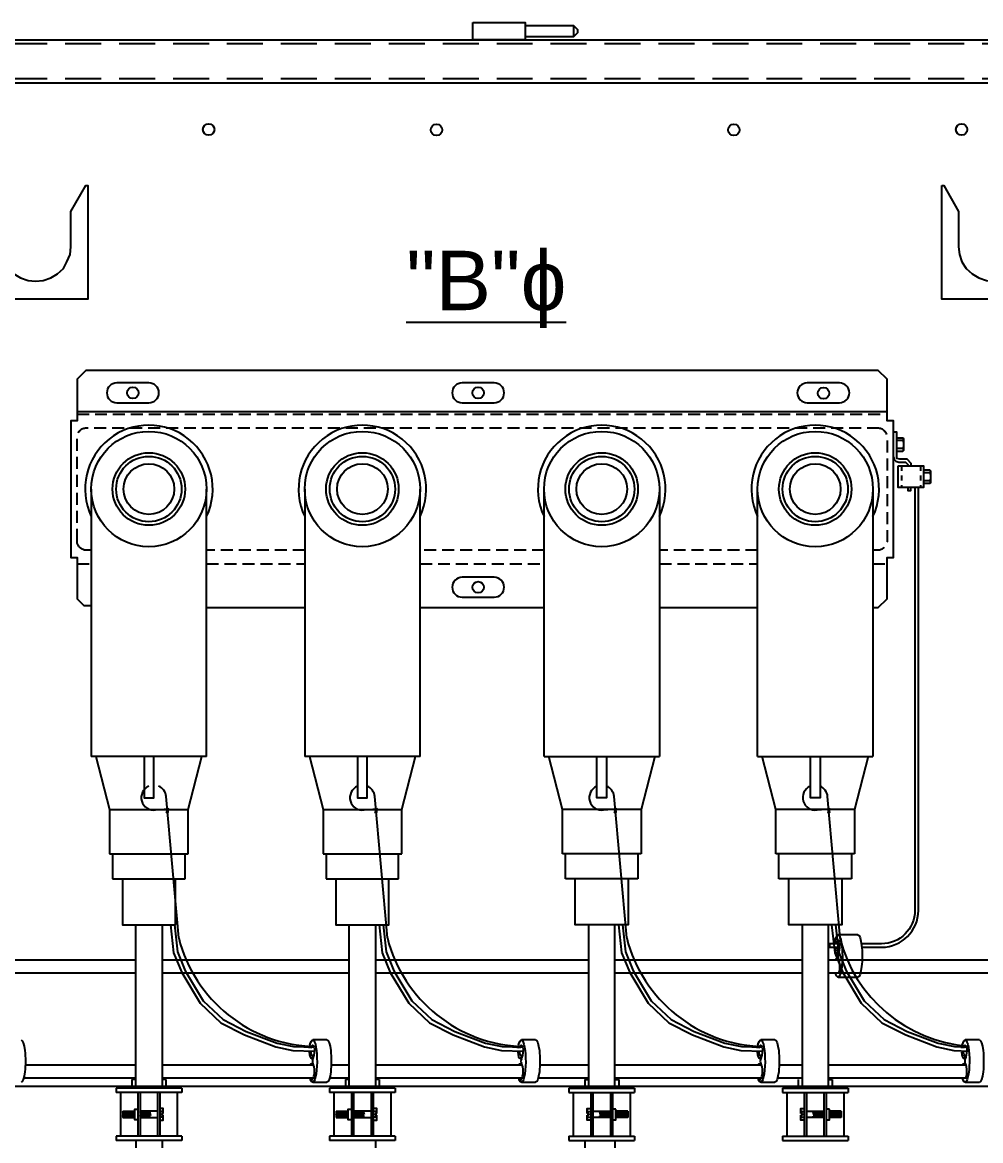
# Model space of a CAD drawing. Header units: feet. Extents: x -689 to 1837, y -511 to 1546.
# Drawn here: x 144.14 to 164.13, y 505.51 to 528.83 of the extents above; entities that cross this region are included whole.
import ezdxf

# ---------------------------------------------------------------- set-up
doc = ezdxf.new("R2010")
doc.units = ezdxf.units.FT
doc.header["$MEASUREMENT"] = 0
doc.linetypes.add('HIDDEN', pattern=[0.375, 0.25, -0.125])
for name, color, linetype in [('E-CABL-ACF', 1, 'AC_CABLE_FEEDER'), ('E-CABL-UG4', 64, 'GROUND_WIRE_G4'), ('E-DETL', 7, 'Continuous'), ('E-DETL-1', 7, 'Continuous'), ('E-EQPM-ENCL', 8, 'Continuous'), ('E-EQPM-HRDW', 16, 'Continuous'), ('E-GRND', 3, 'Continuous'), ('G-TEXT', 7, 'Continuous')]:
    doc.layers.add(name, color=color, linetype=linetype)
doc.styles.add('FSLR_SubTitle', font='arial.ttf', dxfattribs={"height": 0.1875})
doc.styles.get("Standard").update_dxf_attribs({"font": 'arial.ttf'})
doc.linetypes.add('AC_CABLE_FEEDER', pattern='A,0.2,-0.05,0,-0.05,0.2,-0.12,["ACF",Standard,S=0.1,R=0,X=-0.05,Y=-0.05],-0.3,0.2,-0.05,0,-0.05', length=1.22)
doc.linetypes.add('GROUND_WIRE_G4', pattern='A,1,-0.2,["G4",Standard,S=0.1,R=0,X=-0.1,Y=-0.05],-0.2', length=1.4)
pattern_1 = [(105, (135.222009, 303.09131), (-0.0207894366, -0.0055705127), [])]
pattern_2 = [(105, (135.471228, 303.09131), (-0.0207894366, -0.0055705127), [])]
pattern_3 = [(105, (139.675323, 303.09131), (-0.0207894366, -0.0055705127), [])]
pattern_4 = [(105, (139.924543, 303.09131), (-0.0207894366, -0.0055705127), [])]

msp = doc.modelspace()

# ---------------------------------------------------------------- hatches: boundary and pattern name
at = {"layer": 'E-EQPM-HRDW'}
h = msp.add_hatch(dxfattribs=at)
h.set_pattern_fill('ANSI31', color=256, scale=0.172182, angle=420)
h.set_pattern_definition(pattern_3)
h.paths.add_polyline_path([(146.23702, 506.12471), (146.23702, 505.99614), (146.48542, 505.99614), (146.48542, 506.12471)])
h = msp.add_hatch(dxfattribs=at)
h.set_pattern_fill('ANSI31', color=256, scale=0.172182, angle=420)
h.set_pattern_definition(pattern_4)
h.paths.add_polyline_path([(146.59765, 506.12471), (146.59765, 505.99614), (146.8222, 505.99614), (146.8222, 506.12471)])
h = msp.add_hatch(dxfattribs=at)
h.set_pattern_fill('ANSI31', color=256, scale=0.172182, angle=420)
h.set_pattern_definition(pattern_1)
h.paths.add_polyline_path([(150.69033, 506.12471), (150.69033, 505.99614), (150.93874, 505.99614), (150.93874, 506.12471)])
h = msp.add_hatch(dxfattribs=at)
h.set_pattern_fill('ANSI31', color=256, scale=0.172182, angle=420)
h.set_pattern_definition(pattern_2)
h.paths.add_polyline_path([(151.05096, 506.12471), (151.05096, 505.99614), (151.27552, 505.99614), (151.27552, 506.12471)])
h = msp.add_hatch(dxfattribs=at)
h.set_pattern_fill('ANSI31', color=256, scale=0.172182, angle=420)
h.set_pattern_definition(pattern_2)
h.paths.add_polyline_path([(156.40846, 506.12471), (156.40846, 505.99614), (156.1839, 505.99614), (156.1839, 506.12471)])
h = msp.add_hatch(dxfattribs=at)
h.set_pattern_fill('ANSI31', color=256, scale=0.172182, angle=420)
h.set_pattern_definition(pattern_1)
h.paths.add_polyline_path([(156.76909, 506.12471), (156.76909, 505.99614), (156.52068, 505.99614), (156.52068, 506.12471)])
h = msp.add_hatch(dxfattribs=at)
h.set_pattern_fill('ANSI31', color=256, scale=0.172182, angle=420)
h.set_pattern_definition(pattern_4)
h.paths.add_polyline_path([(160.86177, 506.12471), (160.86177, 505.99614), (160.63722, 505.99614), (160.63722, 506.12471)])
h = msp.add_hatch(dxfattribs=at)
h.set_pattern_fill('ANSI31', color=256, scale=0.172182, angle=420)
h.set_pattern_definition(pattern_3)
h.paths.add_polyline_path([(161.2224, 506.12471), (161.2224, 505.99614), (160.974, 505.99614), (160.974, 506.12471)])

# ---------------------------------------------------------------- linework, layer by layer
at = {"layer": 'E-CABL-ACF', "linetype": 'Continuous', "flags": 128}
for points in [[(146.5059, 505.51244), (146.52979, 500.67104, -0.04589762), (145.46334, 488.41512, -0.09216834), (144.2018, 485.16117, -0.09216834)], [(147.05471, 505.51244), (147.07859, 500.67375, -0.04589762), (146.00342, 488.31766, -0.09107699), (144.69258, 484.90577, -0.09107699)], [(151.50802, 505.51244), (151.5541, 496.17565, -0.07512672), (151.15338, 489.38073, -0.07512672)], [(155.87469, 505.51244), (155.95263, 501.91433, -0.11356986), (152.08838, 488.93502, -0.11356986)], [(156.5002, 505.51244), (156.50142, 501.91704, -0.1117967), (152.58609, 488.69776, -0.1117967)]]:
    msp.add_lwpolyline(points, format="xyb", dxfattribs=at)
at = {"layer": 'E-CABL-UG4', "linetype": 'Continuous', "flags": 128}
for points in [[(141.66962, 509.28171), (146.50591, 509.28171)], [(147.05471, 509.28171), (150.95922, 509.28171)], [(151.50802, 509.28171), (155.9514, 509.28171)], [(156.5002, 509.28171), (160.40471, 509.28171)], [(160.95351, 509.28171), (166.12316, 509.28171)], [(146.50591, 509.00772), (141.63466, 509.00772)], [(150.95922, 509.00772), (147.05471, 509.00772)], [(155.9514, 509.00772), (151.50802, 509.00772)], [(160.40471, 509.00772), (156.5002, 509.00772)], [(166.12316, 509.00772), (160.95351, 509.00772)]]:
    msp.add_lwpolyline(points, dxfattribs=at)
at = {"layer": 'E-DETL', "color": 41}
for p, q in [((147.98286, 513.52181), (145.57775, 513.52181)), ((152.43618, 513.52181), (150.03107, 513.52181)), ((155.02324, 513.52181), (157.42835, 513.52181)), ((159.47656, 513.52181), (161.88167, 513.52181)), ((145.95958, 512.41563), (147.60103, 512.41563)), ((150.4129, 512.41563), (152.05434, 512.41563)), ((157.04652, 512.41563), (155.40508, 512.41563)), ((161.49984, 512.41563), (159.85839, 512.41563)), ((145.95958, 511.49498), (147.60103, 511.49498)), ((150.4129, 511.49498), (152.05434, 511.49498)), ((157.04652, 511.49498), (155.40508, 511.49498)), ((161.49984, 511.49498), (159.85839, 511.49498)), ((146.02382, 510.974), (147.5368, 510.974)), ((150.47713, 510.974), (151.99011, 510.974)), ((156.98229, 510.974), (155.46931, 510.974)), ((161.4356, 510.974), (159.92262, 510.974))]:
    msp.add_line(p, q, dxfattribs=at)
at = {"layer": 'E-DETL', "ltscale": 5, "flags": 128}
for points in [[(161.88167, 516.63056), (161.99514, 516.63056), (162.17758, 516.8129), (162.17758, 517.67507), (162.31018, 517.67507), (162.31018, 520.52668), (162.17758, 520.52668), (162.17758, 521.38884), (161.99514, 521.57118), (145.46428, 521.57118), (145.28194, 521.38884), (145.28194, 520.52668), (145.14934, 520.52668), (145.14934, 517.67507), (145.28194, 517.67507), (145.28194, 516.8129), (145.42233, 516.67251)], [(162.31018, 520.2946), (162.37653, 520.2946), (162.37653, 519.74657), (162.43455, 519.73213), (162.58684, 519.73213), (162.67613, 519.64284), (162.67613, 519.58165)], [(162.37653, 520.17213), (162.50147, 520.17213), (162.51932, 520.15428), (162.51932, 519.9044), (162.50147, 519.88656), (162.37653, 519.88656)], [(162.50325, 520.11266), (162.37653, 520.11266)], [(162.51932, 520.15428), (162.50325, 520.11266), (162.51932, 520.07104)], [(162.50325, 519.94603), (162.37653, 519.94603)], [(162.51932, 519.98765), (162.50325, 519.94603), (162.51932, 519.9044)], [(162.31018, 519.76409), (162.3268, 519.71435), (162.35992, 519.68112), (162.42627, 519.66461), (162.55888, 519.66461), (162.60861, 519.61487), (162.60861, 519.58165)], [(162.94017, 519.50061), (163.06511, 519.50061), (163.08296, 519.48276), (163.08296, 519.23289), (163.06511, 519.21504), (162.94017, 519.21504)], [(163.06689, 519.44114), (162.94017, 519.44114)], [(163.08296, 519.48276), (163.06689, 519.44114), (163.08296, 519.39952)], [(162.60861, 519.134), (162.60861, 519.06775), (162.67496, 519.06775), (162.67496, 519.134)], [(163.06689, 519.27451), (162.94017, 519.27451)], [(163.08296, 519.31613), (163.06689, 519.27451), (163.08296, 519.23289)], [(145.42233, 516.67251), (145.57775, 516.67251)], [(147.98286, 516.63056), (150.03107, 516.63056)], [(152.43618, 516.63056), (155.02324, 516.63056)], [(157.42835, 516.63056), (159.47656, 516.63056)]]:
    msp.add_lwpolyline(points, dxfattribs=at)
for points in [[(146.11073, 520.89977), (146.78215, 520.89977, 1), (146.78215, 521.31429), (146.11073, 521.31429, 1)], [(153.31313, 520.89977), (153.98455, 520.89977, 1), (153.98455, 521.31429), (153.31313, 521.31429, 1)], [(160.51261, 520.89977), (161.18402, 520.89977, 1), (161.18402, 521.31429), (160.51261, 521.31429, 1)], [(153.31313, 516.84554), (153.98455, 516.84554, 1), (153.98455, 517.26006), (153.31313, 517.26006, 1)]]:
    msp.add_lwpolyline(points, format="xyb", close=True, dxfattribs=at)
at = {"layer": 'E-DETL', "flags": 128}
msp.add_lwpolyline([(162.17758, 520.70912), (145.28194, 520.70912)], dxfattribs=at)
at = {"layer": 'E-DETL', "color": 9, "linetype": 'HIDDEN', "flags": 128}
for points in [[(145.28194, 520.65938), (162.17758, 520.65938)], [(145.57775, 517.82429), (145.42233, 517.82429)], [(150.03107, 517.82429), (147.98286, 517.82429)], [(155.02324, 517.82429), (152.43618, 517.82429)], [(159.47656, 517.82429), (157.42835, 517.82429)], [(145.28194, 517.54237), (145.57775, 517.54237)], [(147.98286, 517.54237), (150.03107, 517.54237)], [(152.43618, 517.54237), (155.02324, 517.54237)], [(157.42835, 517.54237), (159.47656, 517.54237)], [(161.88167, 517.54237), (162.17758, 517.54237)]]:
    msp.add_lwpolyline(points, dxfattribs=at)
for points in [[(145.28194, 518.02324), (145.28194, 520.17851, -0.41421356), (145.48089, 520.37746), (161.97863, 520.37746)], [(161.97863, 520.37746, -0.41421356), (162.17758, 520.17851), (162.17758, 518.02324, -0.41421356), (161.97863, 517.82429), (161.88167, 517.82429)], [(145.42233, 517.8331, -0.32917563), (145.28194, 518.02324)]]:
    msp.add_lwpolyline(points, format="xyb", dxfattribs=at)
at = {"layer": 'E-DETL', "ltscale": 5, "flags": 128}
msp.add_lwpolyline([(162.40966, 519.58165), (162.94017, 519.58165), (162.94017, 519.134), (162.40966, 519.134)], close=True, dxfattribs=at)
at = {"layer": 'E-DETL', "color": 9, "linetype": 'HIDDEN', "ltscale": 0.2, "flags": 128}
for points in [[(162.47601, 519.58165), (162.47601, 519.134)], [(162.87392, 519.58165), (162.87392, 519.134)]]:
    msp.add_lwpolyline(points, dxfattribs=at)
at = {"layer": 'E-DETL', "color": 41, "flags": 128}
for points in [[(145.57775, 519.09565), (145.57775, 513.52181)], [(147.98286, 513.52181), (147.98286, 519.10087)], [(150.03107, 519.09565), (150.03107, 513.52181)], [(152.43618, 513.52181), (152.43618, 519.10087)], [(155.02324, 513.52181), (155.02324, 519.10087)], [(157.42835, 519.09565), (157.42835, 513.52181)], [(159.47656, 513.52181), (159.47656, 519.10087)], [(161.88167, 519.09565), (161.88167, 513.52181)], [(145.6741, 513.52181), (145.95958, 512.41563), (145.95958, 511.49498)], [(147.60103, 511.49498), (147.60103, 512.41563), (147.88651, 513.52181)], [(150.12741, 513.52181), (150.4129, 512.41563), (150.4129, 511.49498)], [(152.05434, 511.49498), (152.05434, 512.41563), (152.33983, 513.52181)], [(155.40508, 511.49498), (155.40508, 512.41563), (155.11959, 513.52181)], [(157.33201, 513.52181), (157.04652, 512.41563), (157.04652, 511.49498)], [(159.85839, 511.49498), (159.85839, 512.41563), (159.57291, 513.52181)], [(161.78532, 513.52181), (161.49984, 512.41563), (161.49984, 511.49498)], [(146.02382, 511.49498), (146.02382, 510.974)], [(147.5368, 510.974), (147.5368, 511.49498)], [(150.47713, 511.49498), (150.47713, 510.974)], [(151.99011, 510.974), (151.99011, 511.49498)], [(155.46931, 510.974), (155.46931, 511.49498)], [(156.98229, 511.49498), (156.98229, 510.974)], [(159.92262, 510.974), (159.92262, 511.49498)], [(161.4356, 511.49498), (161.4356, 510.974)], [(146.22721, 510.974), (146.22721, 510.01054), (147.3334, 510.01054), (147.3334, 510.974)], [(150.68053, 510.974), (150.68053, 510.01054), (151.78671, 510.01054), (151.78671, 510.974)], [(156.77889, 510.974), (156.77889, 510.01054), (155.67271, 510.01054), (155.67271, 510.974)], [(161.23221, 510.974), (161.23221, 510.01054), (160.12602, 510.01054), (160.12602, 510.974)]]:
    msp.add_lwpolyline(points, dxfattribs=at)
at = {"layer": 'E-DETL', "color": 41, "linetype": 'Continuous'}
for points in [[(146.88171, 513.52181), (146.67891, 513.52181), (146.67891, 512.66439), (146.88171, 512.66439)], [(151.33502, 513.52181), (151.13222, 513.52181), (151.13222, 512.66439), (151.33502, 512.66439)], [(156.1244, 513.52181), (156.3272, 513.52181), (156.3272, 512.66439), (156.1244, 512.66439)], [(160.57771, 513.52181), (160.78051, 513.52181), (160.78051, 512.66439), (160.57771, 512.66439)]]:
    msp.add_lwpolyline(points, close=True, dxfattribs=at)
at = {"layer": 'E-DETL', "color": 1, "flags": 128}
for points in [[(146.50591, 506.6084), (146.50591, 510.01054), (147.05471, 510.01054), (147.05471, 506.6084)], [(150.95922, 506.6084), (150.95922, 510.01054), (151.50802, 510.01054), (151.50802, 506.6084)], [(156.5002, 506.6084), (156.5002, 510.01054), (155.9514, 510.01054), (155.9514, 506.6084)], [(160.95351, 506.6084), (160.95351, 510.01054), (160.40471, 510.01054), (160.40471, 506.6084)]]:
    msp.add_lwpolyline(points, dxfattribs=at)
at = {"layer": 'E-DETL', "ltscale": 5}
for centre in [(146.44644, 521.10703), (153.64884, 521.10703), (160.85115, 521.09872), (153.64884, 517.0528)]:
    msp.add_circle(centre, 0.11869, dxfattribs=at)
at = {"layer": 'E-DETL', "color": 41}
for centre, radius in [((146.78031, 519.10087), 1.20255), ((151.23363, 519.10087), 1.20255), ((156.22579, 519.10087), 1.20255), ((160.67911, 519.10087), 1.20255), ((146.78031, 519.10087), 0.7565), ((151.23363, 519.10087), 0.7565), ((156.22579, 519.10087), 0.7565), ((160.67911, 519.10087), 0.7565), ((146.78031, 519.10087), 0.68156), ((146.78031, 519.10087), 0.52813), ((151.23363, 519.10087), 0.68156), ((151.23363, 519.10087), 0.52813), ((156.22579, 519.10087), 0.68156), ((156.22579, 519.10087), 0.52813), ((160.67911, 519.10087), 0.68156), ((160.67911, 519.10087), 0.52813)]:
    msp.add_circle(centre, radius, dxfattribs=at)
for centre, start, end in [((146.78031, 519.10087), 334.588961, 205.409786), ((151.23363, 519.10087), 334.588961, 205.409786), ((156.22579, 519.10087), 334.590214, 205.411039), ((160.67911, 519.10087), 334.590214, 205.411039)]:
    msp.add_arc(centre, 1.33135, start, end, dxfattribs=at)
at = {"layer": 'E-DETL-1', "color": 64, "linetype": 'Continuous', "flags": 128}
for points in [[(144.20329, 507.08978), (146.50591, 507.08978)], [(147.05471, 507.08978), (150.21691, 507.08978)], [(150.58342, 507.08978), (150.95922, 507.08978)], [(151.50802, 507.08978), (154.56883, 507.08978)], [(154.93533, 507.08978), (155.9514, 507.08978)], [(156.5002, 507.08978), (159.561, 507.08978)], [(159.92751, 507.08978), (160.40471, 507.08978)], [(160.95351, 507.08978), (163.8243, 507.08978)], [(146.50591, 506.81579), (144.16833, 506.81579)], [(150.25154, 506.81579), (147.05471, 506.81579)], [(150.95922, 506.81579), (150.54846, 506.81579)], [(154.60345, 506.81579), (151.50802, 506.81579)], [(155.9514, 506.81579), (154.90037, 506.81579)], [(159.59563, 506.81579), (156.5002, 506.81579)], [(160.40471, 506.81579), (159.89255, 506.81579)], [(163.85893, 506.81579), (160.95351, 506.81579)]]:
    msp.add_lwpolyline(points, dxfattribs=at)
at = {"layer": 'E-EQPM-ENCL', "color": 7, "ltscale": 5, "flags": 128}
for points in [[(153.5347, 528.833), (154.62894, 528.833), (154.62894, 528.46822), (153.5347, 528.46822), (153.5347, 528.833)], [(154.62894, 528.76665), (155.64032, 528.76665), (155.64032, 528.53457), (154.62894, 528.53457)], [(155.64032, 528.76665), (155.72319, 528.68379), (155.72319, 528.61744), (155.64032, 528.53457)], [(124.04643, 528.46832), (186.28502, 528.46832)], [(124.04643, 527.57303), (186.28502, 527.57303)]]:
    msp.add_lwpolyline(points, dxfattribs=at)
at = {"layer": 'E-EQPM-ENCL', "linetype": 'HIDDEN', "ltscale": 3, "flags": 128}
for points in [[(186.28502, 528.38536), (124.04643, 528.38536)], [(186.28502, 527.65589), (124.04643, 527.65589)]]:
    msp.add_lwpolyline(points, dxfattribs=at)
at = {"layer": 'E-EQPM-ENCL', "color": 7, "ltscale": 5}
for centre in [(148.02755, 526.59898), (152.77981, 526.59067), (158.98056, 526.59067), (163.73282, 526.59898)]:
    msp.add_circle(centre, 0.11869, dxfattribs=at)
at = {"layer": 'E-EQPM-HRDW', "color": 4}
for p, q in [((146.50382, 506.78839), (146.42659, 506.78839)), ((146.42659, 506.78839), (146.42659, 506.6084)), ((147.13403, 506.78839), (147.05679, 506.78839)), ((147.13403, 506.78839), (147.13403, 506.6084)), ((150.13269, 506.78839), (150.20992, 506.78839)), ((150.95714, 506.78839), (150.8799, 506.78839)), ((150.8799, 506.78839), (150.8799, 506.6084)), ((151.58734, 506.78839), (151.51011, 506.78839)), ((151.58734, 506.78839), (151.58734, 506.6084)), ((154.4846, 506.78839), (154.56184, 506.78839)), ((155.87208, 506.78839), (155.94931, 506.78839)), ((155.87208, 506.78839), (155.87208, 506.6084)), ((156.50228, 506.78839), (156.57952, 506.78839)), ((156.57952, 506.78839), (156.57952, 506.6084)), ((159.47678, 506.78839), (159.55401, 506.78839)), ((160.32539, 506.78839), (160.32539, 506.6084)), ((160.9556, 506.78839), (161.03283, 506.78839)), ((161.03283, 506.78839), (161.03283, 506.6084)), ((146.18666, 506.51707), (146.18666, 505.60377)), ((146.55198, 506.51707), (146.55198, 505.60377)), ((146.59765, 506.51707), (146.59765, 505.60377)), ((146.96297, 506.51707), (146.96297, 505.60377)), ((147.00863, 506.51707), (147.00863, 505.60377)), ((147.37395, 506.51707), (147.37395, 505.60377)), ((150.63997, 506.51707), (150.63997, 505.60377)), ((151.0053, 506.51707), (151.0053, 505.60377)), ((151.05096, 506.51707), (151.05096, 505.60377)), ((151.41628, 506.51707), (151.41628, 505.60377)), ((151.46195, 506.51707), (151.46195, 505.60377)), ((151.82727, 506.51707), (151.82727, 505.60377)), ((155.63215, 506.51707), (155.63215, 505.60377)), ((155.99747, 506.51707), (155.99747, 505.60377)), ((156.04314, 506.51707), (156.04314, 505.60377)), ((156.40846, 506.51707), (156.40846, 505.60377)), ((156.45412, 506.51707), (156.45412, 505.60377)), ((156.81945, 506.51707), (156.81945, 505.60377)), ((160.08547, 506.51707), (160.08547, 505.60377)), ((160.45079, 506.51707), (160.45079, 505.60377)), ((160.49645, 506.51707), (160.49645, 505.60377)), ((160.86177, 506.51707), (160.86177, 505.60377)), ((160.90744, 506.51707), (160.90744, 505.60377)), ((161.27276, 506.51707), (161.27276, 505.60377))]:
    msp.add_line(p, q, dxfattribs=at)
at = {"layer": 'E-EQPM-HRDW', "color": 2, "linetype": 'Continuous'}
for p, q in [((147.46528, 506.6084), (146.09533, 506.6084)), ((146.09533, 506.6084), (146.09533, 506.51707)), ((147.46528, 506.6084), (147.46528, 506.51707)), ((151.9186, 506.6084), (150.54864, 506.6084)), ((150.54864, 506.6084), (150.54864, 506.51707)), ((151.9186, 506.6084), (151.9186, 506.51707)), ((155.54082, 506.6084), (156.91078, 506.6084)), ((155.54082, 506.6084), (155.54082, 506.51707)), ((156.91078, 506.6084), (156.91078, 506.51707)), ((159.99414, 506.6084), (161.36409, 506.6084)), ((159.99414, 506.6084), (159.99414, 506.51707)), ((161.36409, 506.6084), (161.36409, 506.51707)), ((147.46528, 506.51707), (146.09533, 506.51707)), ((151.9186, 506.51707), (150.54864, 506.51707)), ((155.54082, 506.51707), (156.91078, 506.51707)), ((159.99414, 506.51707), (161.36409, 506.51707)), ((147.46528, 505.60377), (146.09533, 505.60377)), ((146.09533, 505.60377), (146.09533, 505.51244)), ((147.46528, 505.60377), (147.46528, 505.51244)), ((151.9186, 505.60377), (150.54864, 505.60377)), ((150.54864, 505.60377), (150.54864, 505.51244)), ((151.9186, 505.60377), (151.9186, 505.51244)), ((155.54082, 505.60377), (156.91078, 505.60377)), ((155.54082, 505.60377), (155.54082, 505.51244)), ((156.91078, 505.60377), (156.91078, 505.51244)), ((159.99414, 505.60377), (161.36409, 505.60377)), ((159.99414, 505.60377), (159.99414, 505.51244)), ((161.36409, 505.60377), (161.36409, 505.51244)), ((147.46528, 505.51244), (146.09533, 505.51244)), ((151.9186, 505.51244), (150.54864, 505.51244)), ((155.54082, 505.51244), (156.91078, 505.51244)), ((159.99414, 505.51244), (161.36409, 505.51244))]:
    msp.add_line(p, q, dxfattribs=at)
at = {"layer": 'E-EQPM-HRDW'}
for p, q in [((146.23702, 506.12471), (146.48542, 506.12471)), ((147.06212, 506.121), (147.00863, 506.121)), ((147.04659, 506.07983), (147.08107, 506.07983)), ((147.04659, 506.07983), (147.04659, 506.04101)), ((150.69033, 506.12471), (150.93874, 506.12471)), ((151.51544, 506.121), (151.46195, 506.121)), ((151.4999, 506.07983), (151.53438, 506.07983)), ((151.4999, 506.07983), (151.4999, 506.04101)), ((155.95952, 506.07983), (155.92504, 506.07983)), ((155.94398, 506.121), (155.99747, 506.121)), ((155.95952, 506.07983), (155.95952, 506.04101)), ((156.76909, 506.12471), (156.52068, 506.12471)), ((160.41283, 506.07983), (160.37835, 506.07983)), ((160.3973, 506.121), (160.45079, 506.121)), ((160.41283, 506.07983), (160.41283, 506.04101)), ((161.2224, 506.12471), (160.974, 506.12471)), ((146.23702, 505.99614), (146.48542, 505.99614)), ((147.06212, 505.99984), (147.00863, 505.99984)), ((147.04659, 506.04101), (147.08107, 506.04101)), ((150.69033, 505.99614), (150.93874, 505.99614)), ((151.51544, 505.99984), (151.46195, 505.99984)), ((151.4999, 506.04101), (151.53438, 506.04101)), ((155.95952, 506.04101), (155.92504, 506.04101)), ((155.94398, 505.99984), (155.99747, 505.99984)), ((156.76909, 505.99614), (156.52068, 505.99614)), ((160.41283, 506.04101), (160.37835, 506.04101)), ((160.3973, 505.99984), (160.45079, 505.99984)), ((161.2224, 505.99614), (160.974, 505.99614))]:
    msp.add_line(p, q, dxfattribs=at)
at = {"layer": 'E-EQPM-HRDW', "linetype": 'Continuous'}
for p, q in [((147.37395, 505.60377), (146.18666, 505.60377)), ((151.82727, 505.60377), (150.63997, 505.60377)), ((155.63215, 505.60377), (156.81945, 505.60377)), ((160.08547, 505.60377), (161.27276, 505.60377))]:
    msp.add_line(p, q, dxfattribs=at)
at = {"layer": 'E-EQPM-HRDW'}
for points in [[(143.33218, 525.43444), (143.37501, 525.43444), (143.68288, 524.89011), (143.68288, 524.15398), (143.69932, 523.99507), (143.75229, 523.83616), (143.83997, 523.69733), (143.96235, 523.5914), (144.103, 523.50371), (144.26191, 523.45075), (144.419, 523.43248), (144.5761, 523.45075), (144.73501, 523.50371), (144.87383, 523.5914), (144.99804, 523.69733), (145.06745, 523.83616), (145.13687, 523.99507), (145.15513, 524.15398), (145.15513, 524.89011), (145.463, 525.43444), (145.50583, 525.43444), (145.50583, 523.06351), (143.33218, 523.06351), (143.33218, 525.43444)], [(163.3197, 525.43444), (163.36253, 525.43444), (163.6704, 524.89011), (163.6704, 524.15398), (163.68683, 523.99507), (163.73981, 523.83616), (163.82749, 523.69733), (163.94987, 523.5914), (164.09052, 523.50371), (164.24943, 523.45075), (164.40652, 523.43248), (164.56361, 523.45075), (164.72253, 523.50371), (164.86135, 523.5914), (164.98556, 523.69733), (165.05497, 523.83616), (165.12438, 523.99507), (165.14265, 524.15398), (165.14265, 524.89011), (165.45052, 525.43444), (165.49335, 525.43444), (165.49335, 523.06351), (163.3197, 523.06351), (163.3197, 525.43444)], [(124.32889, 506.6514), (186.00266, 506.6514)]]:
    msp.add_lwpolyline(points, dxfattribs=at)
at = {"layer": 'E-EQPM-HRDW', "flags": 128}
for points in [[(146.23702, 506.12471), (146.23702, 505.99614)], [(146.55198, 506.17176), (146.55198, 505.94909), (146.48542, 505.94909), (146.48542, 506.17176), (146.55198, 506.17176)], [(146.96297, 506.12471), (146.59765, 506.12471)], [(147.08107, 506.07983), (147.08107, 506.18159), (147.00863, 506.18159), (147.00863, 505.93926), (147.08107, 505.93926), (147.08107, 506.04101)], [(150.69033, 506.12471), (150.69033, 505.99614)], [(151.0053, 506.17176), (151.0053, 505.94909), (150.93874, 505.94909), (150.93874, 506.17176), (151.0053, 506.17176)], [(151.41628, 506.12471), (151.05096, 506.12471)], [(151.53438, 506.07983), (151.53438, 506.18159), (151.46195, 506.18159), (151.46195, 505.93926), (151.53438, 505.93926), (151.53438, 506.04101)], [(155.92504, 506.07983), (155.92504, 506.18159), (155.99747, 506.18159), (155.99747, 505.93926), (155.92504, 505.93926), (155.92504, 506.04101)], [(156.04314, 506.12471), (156.40846, 506.12471)], [(156.52068, 506.17176), (156.45412, 506.17176), (156.45412, 505.94909), (156.52068, 505.94909), (156.52068, 506.17176)], [(156.76909, 506.12471), (156.76909, 505.99614)], [(160.37835, 506.07983), (160.37835, 506.18159), (160.45079, 506.18159), (160.45079, 505.93926), (160.37835, 505.93926), (160.37835, 506.04101)], [(160.49645, 506.12471), (160.86177, 506.12471)], [(160.974, 506.17176), (160.90744, 506.17176), (160.90744, 505.94909), (160.974, 505.94909), (160.974, 506.17176)], [(161.2224, 506.12471), (161.2224, 505.99614)], [(146.59765, 505.99614), (146.96297, 505.99614)], [(151.05096, 505.99614), (151.41628, 505.99614)], [(156.40846, 505.99614), (156.04314, 505.99614)], [(160.86177, 505.99614), (160.49645, 505.99614)]]:
    msp.add_lwpolyline(points, dxfattribs=at)
at = {"layer": 'E-EQPM-HRDW'}
for centre, major_axis, ratio, start_param, end_param in [((147.06212, 506.15129), (0, 0.03029), 0.62545976, 3.14159265, 6.28318531), ((147.06212, 506.06042), (0, 0.06058), 0.31272988, -1.24466561, 0), ((151.51544, 506.15129), (0, 0.03029), 0.62545976, 3.14159265, 6.28318531), ((151.51544, 506.06042), (0, 0.06058), 0.31272988, -1.24466561, 0), ((147.06212, 506.06042), (0, 0.06058), 0.31272988, 3.14159265, 4.38625826), ((147.06212, 505.96955), (0, 0.03029), 0.62545976, 3.14159265, 6.28318531), ((151.51544, 506.06042), (0, 0.06058), 0.31272988, 3.14159265, 4.38625826), ((151.51544, 505.96955), (0, 0.03029), 0.62545976, 3.14159265, 6.28318531)]:
    msp.add_ellipse(centre, major_axis=major_axis, ratio=ratio, start_param=start_param, end_param=end_param, dxfattribs=at)
at = {"layer": 'E-EQPM-HRDW', "extrusion": (0, 0, -1)}
for centre, major_axis, ratio, start_param, end_param in [((155.94398, 506.15129), (0, 0.03029), 0.62545976, 3.14159265, 6.28318531), ((155.94398, 506.06042), (0, 0.06058), 0.31272988, -1.24466561, 0), ((160.3973, 506.15129), (0, 0.03029), 0.62545976, 3.14159265, 6.28318531), ((160.3973, 506.06042), (0, 0.06058), 0.31272988, -1.24466561, 0), ((155.94398, 505.96955), (0, 0.03029), 0.62545976, 3.14159265, 6.28318531), ((155.94398, 506.06042), (0, 0.06058), 0.31272988, 3.14159265, 4.38625826), ((160.3973, 505.96955), (0, 0.03029), 0.62545976, 3.14159265, 6.28318531), ((160.3973, 506.06042), (0, 0.06058), 0.31272988, 3.14159265, 4.38625826)]:
    msp.add_ellipse(centre, major_axis=major_axis, ratio=ratio, start_param=start_param, end_param=end_param, dxfattribs=at)
at = {"layer": 'E-GRND', "linetype": 'Continuous'}
for p, q in [((147.4026, 509.73824), (147.14045, 512.68855)), ((151.75451, 509.73824), (151.49237, 512.68855)), ((156.74669, 509.73824), (156.48454, 512.68855)), ((161.20001, 509.73824), (160.93786, 512.68855))]:
    msp.add_line(p, q, dxfattribs=at)
at = {"layer": 'E-GRND'}
for p, q in [((161.15591, 509.47285), (161.13577, 509.41085)), ((161.13577, 509.41085), (161.16153, 509.41085)), ((161.15591, 509.47285), (161.18202, 509.47285)), ((161.13577, 509.31441), (161.16153, 509.31441)), ((161.15591, 509.28171), (161.13577, 509.31441)), ((161.15591, 509.28171), (161.17449, 509.28171)), ((150.19833, 507.28092), (150.1782, 507.21892)), ((150.19833, 507.28092), (150.22445, 507.28092)), ((154.55024, 507.28092), (154.53011, 507.21892)), ((154.55024, 507.28092), (154.57636, 507.28092)), ((159.54242, 507.28092), (159.52229, 507.21892)), ((159.54242, 507.28092), (159.56854, 507.28092)), ((163.80572, 507.28092), (163.78559, 507.21892)), ((163.80572, 507.28092), (163.83184, 507.28092)), ((150.1782, 507.21892), (150.20395, 507.21892)), ((150.1782, 507.12248), (150.20395, 507.12248)), ((150.19833, 507.08978), (150.1782, 507.12248)), ((150.19833, 507.08978), (150.21691, 507.08978)), ((154.53011, 507.21892), (154.55587, 507.21892)), ((154.53011, 507.12248), (154.55587, 507.12248)), ((154.55024, 507.08978), (154.53011, 507.12248)), ((154.55024, 507.08978), (154.56883, 507.08978)), ((159.52229, 507.21892), (159.54804, 507.21892)), ((159.52229, 507.12248), (159.54804, 507.12248)), ((159.54242, 507.08978), (159.52229, 507.12248)), ((159.54242, 507.08978), (159.561, 507.08978)), ((163.78559, 507.21892), (163.81134, 507.21892)), ((163.78559, 507.12248), (163.81134, 507.12248)), ((163.80572, 507.08978), (163.78559, 507.12248)), ((163.80572, 507.08978), (163.8243, 507.08978))]:
    msp.add_line(p, q, dxfattribs=at)
at = {"layer": 'E-GRND', "flags": 128}
for points in [[(162.75751, 519.134), (162.75751, 510.31371, -0.41421356), (162.0634, 509.6196), (161.64185, 509.6196)], [(161.65049, 509.54654), (162.0634, 509.54654, 0.41421356), (162.83057, 510.31371), (162.83057, 519.134)]]:
    msp.add_lwpolyline(points, format="xyb", dxfattribs=at)
at = {"layer": 'E-GRND', "linetype": 'Continuous', "flags": 128}
for points in [[(146.92141, 512.40757), (147.18916, 512.4328), (147.14893, 512.42222), (147.17633, 512.41239), (147.1518, 512.40608), (147.17919, 512.39629), (147.15466, 512.38995), (147.18205, 512.38015), (147.15753, 512.37381), (147.18492, 512.36402), (147.13332, 512.3508)], [(151.27332, 512.40757), (151.54107, 512.4328), (151.50085, 512.42222), (151.52824, 512.41239), (151.50371, 512.40608), (151.5311, 512.39629), (151.50658, 512.38995), (151.53396, 512.38015), (151.50944, 512.37381), (151.53683, 512.36402), (151.48523, 512.3508)], [(156.2655, 512.40757), (156.53325, 512.4328), (156.49303, 512.42222), (156.52042, 512.41239), (156.49589, 512.40608), (156.52328, 512.39629), (156.49876, 512.38995), (156.52614, 512.38015), (156.50162, 512.37381), (156.52901, 512.36402), (156.47741, 512.3508)], [(160.71881, 512.40757), (160.98657, 512.4328), (160.94634, 512.42222), (160.97373, 512.41239), (160.9492, 512.40608), (160.97659, 512.39629), (160.95207, 512.38995), (160.97946, 512.38015), (160.95493, 512.37381), (160.98232, 512.36402), (160.93072, 512.3508)]]:
    msp.add_lwpolyline(points, dxfattribs=at)
at = {"layer": 'E-GRND', "flags": 128}
for points in [[(147.23254, 510.01054), (147.29719, 509.42941), (147.46472, 509.01936), (147.84897, 508.37587), (148.2793, 507.96697), (148.77816, 507.71574), (149.4295, 507.4665), (149.78495, 507.39182), (150.23496, 507.37552)], [(147.3157, 510.01054), (147.37806, 509.45), (147.53888, 509.05639), (147.91412, 508.42798), (148.32738, 508.0353), (148.8116, 507.79144), (149.45292, 507.54604), (149.79501, 507.47416), (150.22748, 507.4585)], [(151.58445, 510.01054), (151.6491, 509.42941), (151.81664, 509.01936), (152.20088, 508.37587), (152.63121, 507.96697), (153.13007, 507.71574), (153.78142, 507.4665), (154.13686, 507.39182), (154.58687, 507.37552)], [(151.66761, 510.01054), (151.72997, 509.45), (151.89079, 509.05639), (152.26603, 508.42798), (152.67929, 508.0353), (153.16352, 507.79144), (153.80483, 507.54604), (154.14692, 507.47416), (154.57939, 507.4585)], [(156.57663, 510.01054), (156.64128, 509.42941), (156.80881, 509.01936), (157.19306, 508.37587), (157.62339, 507.96697), (158.12225, 507.71574), (158.77359, 507.4665), (159.12904, 507.39182), (159.57905, 507.37552)], [(156.65979, 510.01054), (156.72215, 509.45), (156.88297, 509.05639), (157.25821, 508.42798), (157.67147, 508.0353), (158.15569, 507.79144), (158.79701, 507.54604), (159.1391, 507.47416), (159.57157, 507.4585)], [(161.02031, 510.01054), (161.08496, 509.42941), (161.25249, 509.01936), (161.63674, 508.37587), (162.06707, 507.96697), (162.56593, 507.71574), (163.21727, 507.4665), (163.57272, 507.39182), (163.8846, 507.38053)], [(161.10347, 510.01054), (161.16583, 509.45), (161.32665, 509.05639), (161.70189, 508.42798), (162.11515, 508.0353), (162.59937, 507.79144), (163.24069, 507.54604), (163.58278, 507.47416), (163.87275, 507.46366)], [(161.19065, 509.6196), (160.97795, 509.6196), (160.97795, 509.54654), (161.19164, 509.54654)]]:
    msp.add_lwpolyline(points, dxfattribs=at)
at = {"layer": 'E-GRND'}
for points in [[(161.56897, 509.80351), (161.15591, 509.80351)], [(161.15591, 508.92176), (161.56897, 508.92176)], [(150.49525, 507.61158), (150.19833, 507.61158)], [(154.84716, 507.61158), (154.55024, 507.61158)], [(159.83934, 507.61158), (159.54242, 507.61158)], [(164.10264, 507.61158), (163.80572, 507.61158)], [(150.19833, 506.72983), (150.49525, 506.72983)], [(154.55024, 506.72983), (154.84716, 506.72983)], [(159.54242, 506.72983), (159.83934, 506.72983)], [(163.80572, 506.72983), (164.10264, 506.72983)]]:
    msp.add_lwpolyline(points, dxfattribs=at)
at = {"layer": 'E-GRND', "linetype": 'Continuous'}
for centre, start, end in [((146.88171, 512.66439), 112.966785, 278.787375), ((146.88171, 512.66439), 5.334248, 67.033215), ((151.23362, 512.66439), 112.966785, 278.787375), ((151.23362, 512.66439), 5.334248, 67.033215), ((156.2258, 512.66439), 112.966785, 278.787375), ((156.2258, 512.66439), 5.334248, 67.033215), ((160.67911, 512.66439), 112.966785, 278.787375), ((160.67911, 512.66439), 5.334248, 67.033215)]:
    msp.add_arc(centre, 0.25987, start, end, dxfattribs=at)
at = {"layer": 'E-GRND'}
for centre, end in [((150.31863, 510.48359), 268.161819), ((154.67054, 510.48359), 268.161819), ((159.66272, 510.48359), 268.161819), ((164.1064, 510.48359), 265.475849)]:
    msp.add_arc(centre, 3.00978, 194.338007, end, dxfattribs=at)
at = {"layer": 'E-GRND', "extrusion": (0, 0, -1)}
for centre, major_axis, ratio, start_param, end_param in [((161.15591, 509.36263), (0, 0.44087), 0.2034372, -0.9485487, 3.77667757), ((161.56897, 509.36263), (0, -0.44087), 0.2034372, 3.14159265, 6.28318531), ((161.15591, 509.58307), (0, 0.11022), 0.33411094, 5.05023108, 7.85398163), ((161.15591, 509.58307), (0, 0.11022), 0.33411094, 3.14159265, 4.37454688), ((161.13577, 509.1422), (0, 0.17222), 0.33411094, -0.62644851, 0), ((144.11512, 507.1707), (0, -0.44087), 0.2034372, 3.14159265, 6.28318531), ((150.19833, 507.1707), (0, 0.44087), 0.2034372, -0.91017449, 3.77667757), ((150.19833, 507.39114), (0, 0.11022), 0.33411094, 5.17790842, 7.85398163), ((150.49525, 507.1707), (0, -0.44087), 0.2034372, 3.14159265, 6.28318531), ((154.55024, 507.1707), (0, 0.44087), 0.2034372, -0.91017449, 3.77667757), ((154.55024, 507.39114), (0, 0.11022), 0.33411094, 5.17790842, 7.85398163), ((154.84716, 507.1707), (0, -0.44087), 0.2034372, 3.14159265, 6.28318531), ((159.54242, 507.1707), (0, 0.44087), 0.2034372, -0.91017449, 3.77667757), ((159.54242, 507.39114), (0, 0.11022), 0.33411094, 5.17790842, 7.85398163), ((159.83934, 507.1707), (0, -0.44087), 0.2034372, 3.14159265, 6.28318531), ((163.80572, 507.1707), (0, 0.44087), 0.2034372, -0.91017449, 3.77667757), ((163.80572, 507.39114), (0, 0.11022), 0.33411094, 5.17790842, 7.85398163), ((164.10264, 507.1707), (0, -0.44087), 0.2034372, 3.14159265, 6.28318531), ((150.19833, 507.39114), (0, 0.11022), 0.33411094, 3.14159265, 4.40686968), ((154.55024, 507.39114), (0, 0.11022), 0.33411094, 3.14159265, 4.40686968), ((159.54242, 507.39114), (0, 0.11022), 0.33411094, 3.14159265, 4.40686968), ((163.80572, 507.39114), (0, 0.11022), 0.33411094, 3.14159265, 4.40686968), ((150.1782, 506.95027), (0, 0.17222), 0.33411094, -0.62644851, 0), ((154.53011, 506.95027), (0, 0.17222), 0.33411094, -0.62644851, 0), ((159.52229, 506.95027), (0, 0.17222), 0.33411094, -0.62644851, 0), ((163.78559, 506.95027), (0, 0.17222), 0.33411094, -0.62644851, 0)]:
    msp.add_ellipse(centre, major_axis=major_axis, ratio=ratio, start_param=start_param, end_param=end_param, dxfattribs=at)
at = {"layer": 'E-GRND'}
for centre, major_axis, ratio, start_param, end_param in [((161.12406, 509.58307), (0, 0.20553), 0.33411094, 3.71956504, 4.71238898), ((161.13577, 509.58307), (0, 0.17222), 0.33411094, 1.78454961, 3.14159265), ((161.19482, 509.36263), (0, 0.06807), 0.69303415, 0.78207214, 2.35952052), ((161.15591, 509.58307), (0, 0.11022), 0.33411094, 3.14156425, 3.14159265), ((161.15591, 509.1422), (0, -0.13448), 0.27384228, 6.28318531, 7.85398163), ((161.12406, 509.1422), (0, 0.20553), 0.33411094, -1.57079633, -0.57797239), ((150.1782, 507.39114), (0, 0.17222), 0.33411094, 1.76055124, 3.14159265), ((150.19833, 507.39114), (0, 0.11022), 0.33411094, 3.14156425, 3.14159265), ((150.16649, 507.39114), (0, 0.20553), 0.33411094, 3.71956504, 4.71238898), ((154.53011, 507.39114), (0, 0.17222), 0.33411094, 1.76055124, 3.14159265), ((154.55024, 507.39114), (0, 0.11022), 0.33411094, 3.14156425, 3.14159265), ((154.5184, 507.39114), (0, 0.20553), 0.33411094, 3.71956504, 4.71238898), ((159.52229, 507.39114), (0, 0.17222), 0.33411094, 1.76055124, 3.14159265), ((159.54242, 507.39114), (0, 0.11022), 0.33411094, 3.14156425, 3.14159265), ((159.51058, 507.39114), (0, 0.20553), 0.33411094, 3.71956504, 4.71238898), ((163.78559, 507.39114), (0, 0.17222), 0.33411094, 1.76055124, 3.14159265), ((163.80572, 507.39114), (0, 0.11022), 0.33411094, 3.14156425, 3.14159265), ((163.77388, 507.39114), (0, 0.20553), 0.33411094, 3.71956504, 4.71238898), ((150.23725, 507.1707), (0, 0.06807), 0.69303415, 0.78207214, 2.35952052), ((150.16649, 506.95027), (0, 0.20553), 0.33411094, -1.57079633, -0.57797239), ((154.58916, 507.1707), (0, 0.06807), 0.69303415, 0.78207214, 2.35952052), ((154.5184, 506.95027), (0, 0.20553), 0.33411094, -1.57079633, -0.57797239), ((159.58134, 507.1707), (0, 0.06807), 0.69303415, 0.78207214, 2.35952052), ((159.51058, 506.95027), (0, 0.20553), 0.33411094, -1.57079633, -0.57797239), ((163.84464, 507.1707), (0, 0.06807), 0.69303415, 0.78207214, 2.35952052), ((163.77388, 506.95027), (0, 0.20553), 0.33411094, -1.57079633, -0.57797239), ((150.19833, 506.95027), (0, -0.13448), 0.27384228, 6.28318531, 7.85398163), ((154.55024, 506.95027), (0, -0.13448), 0.27384228, 6.28318531, 7.85398163), ((159.54242, 506.95027), (0, -0.13448), 0.27384228, 6.28318531, 7.85398163), ((163.80572, 506.95027), (0, -0.13448), 0.27384228, 6.28318531, 7.85398163)]:
    msp.add_ellipse(centre, major_axis=major_axis, ratio=ratio, start_param=start_param, end_param=end_param, dxfattribs=at)

# ---------------------------------------------------------------- texts
at = {"layer": 'G-TEXT', "insert": (153.81552, 523.26385), "char_height": 1.239802, "attachment_point": 5, "style": 'FSLR_SubTitle'}
msp.add_mtext_dynamic_manual_height_columns('{\\L"B"ɸ}', width=17.0770093, gutter_width=3.61609, heights=[0], dxfattribs=at)

doc.saveas('drawing.dxf')
